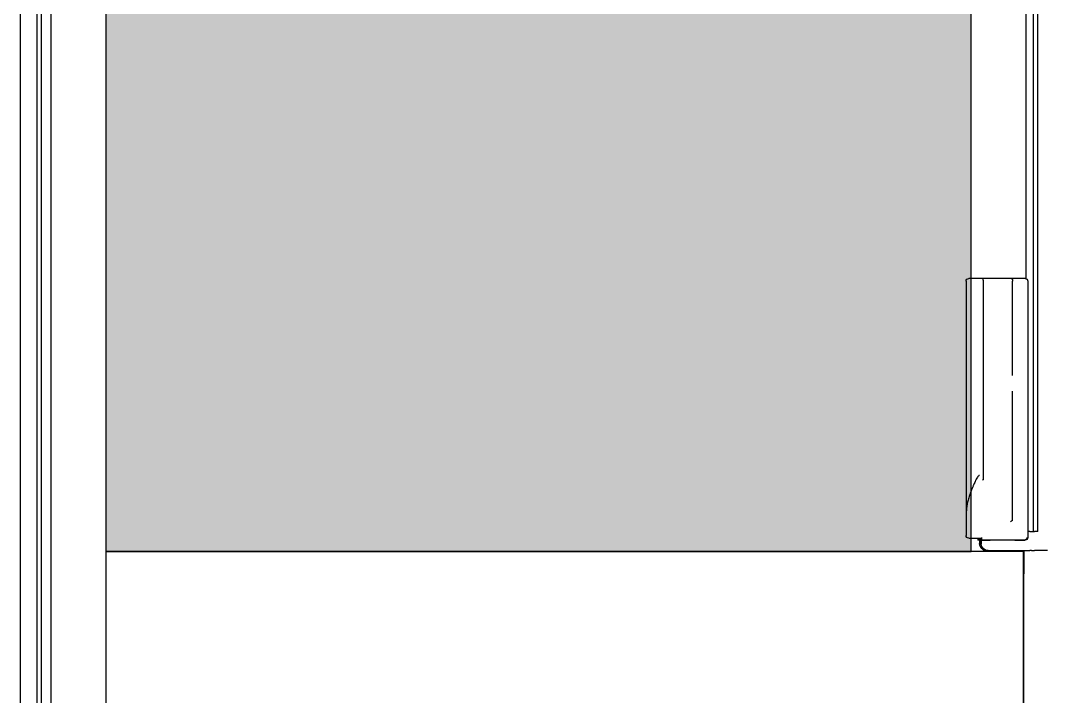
# Model space of a CAD drawing. Header units: millimetres. Extents: x 2698011 to 2856548, y 1019778 to 1210064.
# Drawn here: x 2796045 to 2796632, y 1123869 to 1124257 of the extents above; entities that cross this region are included whole.
import ezdxf

# ---------------------------------------------------------------- set-up
doc = ezdxf.new("R2010")
doc.units = ezdxf.units.MM
doc.layers.add('Bloques borde', color=9, linetype='Continuous')
doc.layers.add('Y_ CAJAS', color=9, linetype='Continuous')

# ---------------------------------------------------------------- blocks, each defined once
blk = doc.blocks.new('CO ALURA_ 1500-1600 SE ESQ')
h = blk.add_hatch(color=256)
h.dxf.hatch_style = 1
h.paths.add_polyline_path([(0, 0.63796), (0.49606, 0.63796), (0.49606, 0), (0, 0)])
blk.add_lwpolyline([(0, 0.63796), (0.49606, 0.63796), (0.49606, 0), (0, 0)], close=True)
at = {"layer": 'Bloques borde', "linetype": 'Continuous'}
for p, q in [((-0.0489, 1.44548), (-0.0489, -0.00252)), ((-0.0489, 1.44548), (-0.0489, -0.00252)), ((-0.0489, 1.44548), (-0.0489, -0.00252)), ((-0.03936, 1.44048), (-0.03936, 0.00248)), ((-0.03936, 1.44048), (-0.03936, 0.00248)), ((-0.03936, 1.44048), (-0.03936, 0.00248)), ((-0.0371, 0.00248), (-0.0371, 1.44048)), ((-0.0371, 0.00248), (-0.0371, 1.44048)), ((-0.0371, 0.00248), (-0.0371, 1.44048)), ((-0.0315, 0.00246), (-0.0315, 1.4405)), ((-0.0315, 0.00246), (-0.0315, 1.4405)), ((-0.0315, 0.00246), (-0.0315, 1.4405)), ((0, 0), (0, 1.44296)), ((0, 0), (0, 1.44296)), ((0, 0), (0, 1.44296)), ((0.5259, 0.63796), (0.5259, 1.13096)), ((0.5259, 0.63796), (0.5259, 1.13096)), ((0.5259, 0.63796), (0.5259, 1.13096)), ((0.5264, 0.87196), (0.5264, 0.65076)), ((0.5264, 0.87196), (0.5264, 0.65076)), ((0.5264, 0.87196), (0.5264, 0.65076)), ((0.5259, 0.65076), (0.5264, 0.65076)), ((0.5259, 0.65076), (0.5264, 0.65076)), ((0.5259, 0.65076), (0.5264, 0.65076)), ((0.5264, 0.63748), (0.5264, 0.65076)), ((0.5264, 0.63748), (0.5264, 0.65076)), ((0.5264, 0.63748), (0.5264, 0.65076)), ((0.5014, 0.63446), (0.5014, 0.63146)), ((0.5014, 0.63446), (0.5014, 0.63146)), ((0.5014, 0.63446), (0.5014, 0.63146)), ((0.50586, 0.63748), (0.52982, 0.63748)), ((0.50586, 0.63748), (0.52982, 0.63748)), ((0.50586, 0.63748), (0.52982, 0.63748)), ((0.5239, 0.63796), (0.5059, 0.63796)), ((0.5239, 0.63796), (0.5059, 0.63796)), ((0.5239, 0.63796), (0.5059, 0.63796)), ((0.5239, 0.63796), (0.5239, 0.63748)), ((0.5259, 0.63796), (0.5239, 0.63796)), ((0.5239, 0.63796), (0.5239, 0.63748)), ((0.5259, 0.63796), (0.5239, 0.63796)), ((0.5239, 0.63796), (0.5239, 0.63748)), ((0.5259, 0.63796), (0.5239, 0.63796)), ((0.5244, 0.63748), (0.5244, 0.63796)), ((0.5244, 0.63748), (0.5244, 0.63796)), ((0.5244, 0.63748), (0.5244, 0.63796)), ((0.53071, 0.63748), (0.52982, 0.63748)), ((0.53071, 0.63748), (0.52982, 0.63748)), ((0.53071, 0.63748), (0.52982, 0.63748)), ((0.53071, 0.63748), (0.53245, 0.63748)), ((0.53071, 0.63748), (0.53245, 0.63748)), ((0.53071, 0.63748), (0.53245, 0.63748)), ((0.5399, 0.63748), (0.53245, 0.63748)), ((0.5399, 0.63748), (0.53245, 0.63748)), ((0.5399, 0.63748), (0.53245, 0.63748)), ((0.49321, 0.48298), (0.49321, 0.62883)), ((0.49321, 0.48298), (0.49321, 0.62883)), ((0.49321, 0.48298), (0.49321, 0.62883)), ((0.49469, 0.63032), (0.50221, 0.63032)), ((0.49469, 0.63032), (0.50221, 0.63032)), ((0.49469, 0.63032), (0.50221, 0.63032)), ((0.4999, 0.63032), (0.4999, 0.6315)), ((0.4999, 0.63032), (0.4999, 0.6315)), ((0.4999, 0.63032), (0.4999, 0.6315)), ((0.5009, 0.63146), (0.4999, 0.63146)), ((0.5009, 0.63146), (0.4999, 0.63146)), ((0.5009, 0.63146), (0.4999, 0.63146)), ((0.4999, 0.6305), (0.5009, 0.6305)), ((0.4999, 0.6305), (0.5009, 0.6305)), ((0.4999, 0.6305), (0.5009, 0.6305)), ((0.5009, 0.63296), (0.50093, 0.63346)), ((0.5009, 0.63296), (0.50093, 0.63346)), ((0.5009, 0.63296), (0.50093, 0.63346)), ((0.5009, 0.63146), (0.5009, 0.63296)), ((0.5009, 0.63146), (0.5009, 0.63296)), ((0.5009, 0.63146), (0.5009, 0.63296)), ((0.5009, 0.63146), (0.5014, 0.63146)), ((0.5009, 0.63146), (0.5009, 0.6305)), ((0.5009, 0.63146), (0.5014, 0.63146)), ((0.5009, 0.63146), (0.5009, 0.6305)), ((0.5009, 0.63146), (0.5014, 0.63146)), ((0.5009, 0.63146), (0.5009, 0.6305)), ((0.5009, 0.6305), (0.5009, 0.63032)), ((0.50186, 0.6305), (0.5009, 0.6305)), ((0.5009, 0.6305), (0.5009, 0.63032)), ((0.50186, 0.6305), (0.5009, 0.6305)), ((0.5009, 0.6305), (0.5009, 0.63032)), ((0.50186, 0.6305), (0.5009, 0.6305)), ((0.50186, 0.63146), (0.5014, 0.63146)), ((0.5014, 0.6305), (0.5014, 0.63146)), ((0.50186, 0.63146), (0.5014, 0.63146)), ((0.5014, 0.6305), (0.5014, 0.63146)), ((0.50186, 0.63146), (0.5014, 0.63146)), ((0.5014, 0.6305), (0.5014, 0.63146)), ((0.50186, 0.63148), (0.50186, 0.63348)), ((0.50186, 0.63148), (0.50186, 0.63348)), ((0.50186, 0.63148), (0.50186, 0.63348)), ((0.50186, 0.63148), (0.50286, 0.63148)), ((0.50186, 0.63148), (0.50186, 0.63032)), ((0.50186, 0.63148), (0.50286, 0.63148)), ((0.50186, 0.63148), (0.50186, 0.63032)), ((0.50186, 0.63148), (0.50286, 0.63148)), ((0.50186, 0.63148), (0.50186, 0.63032)), ((0.50221, 0.63118), (0.50221, 0.63148)), ((0.50932, 0.63148), (0.50221, 0.63148)), ((0.50221, 0.63118), (0.50221, 0.63148)), ((0.50932, 0.63148), (0.50221, 0.63148)), ((0.50221, 0.63118), (0.50221, 0.63148)), ((0.50932, 0.63148), (0.50221, 0.63148)), ((0.50221, 0.63118), (0.50221, 0.62998)), ((0.50221, 0.63118), (0.50221, 0.62998)), ((0.50221, 0.63118), (0.50221, 0.62998)), ((0.50286, 0.63148), (0.50661, 0.63148)), ((0.50286, 0.63148), (0.50661, 0.63148)), ((0.50286, 0.63148), (0.50661, 0.63148)), ((0.50661, 0.63148), (0.50705, 0.63148)), ((0.50661, 0.63148), (0.50705, 0.63148)), ((0.50661, 0.63148), (0.50705, 0.63148)), ((0.51951, 0.63148), (0.50932, 0.63148)), ((0.51951, 0.63148), (0.50932, 0.63148)), ((0.51951, 0.63148), (0.50932, 0.63148)), ((0.52722, 0.63148), (0.51951, 0.63148)), ((0.52722, 0.63148), (0.51951, 0.63148)), ((0.52722, 0.63148), (0.51951, 0.63148)), ((0.52117, 0.63148), (0.52161, 0.63148)), ((0.52117, 0.63148), (0.52161, 0.63148)), ((0.52117, 0.63148), (0.52161, 0.63148)), ((0.52161, 0.63148), (0.52539, 0.63148)), ((0.52161, 0.63148), (0.52539, 0.63148)), ((0.52161, 0.63148), (0.52539, 0.63148)), ((0.52539, 0.63148), (0.52696, 0.63148)), ((0.52539, 0.63148), (0.52696, 0.63148)), ((0.52539, 0.63148), (0.52696, 0.63148)), ((0.5286, 0.48299), (0.5286, 0.63008)), ((0.5286, 0.48299), (0.5286, 0.63008)), ((0.5286, 0.48299), (0.5286, 0.63008)), ((0.52982, 0.62648), (0.52872, 0.62648)), ((0.52982, 0.62648), (0.52872, 0.62648)), ((0.52982, 0.62648), (0.52872, 0.62648)), ((0.52982, 0.62648), (0.53251, 0.62648)), ((0.52982, 0.62648), (0.53251, 0.62648)), ((0.52982, 0.62648), (0.53251, 0.62648)), ((0.53186, 0.62648), (0.53186, 0.00248)), ((0.53186, 0.62648), (0.53186, 0.00248)), ((0.53186, 0.62648), (0.53186, 0.00248)), ((0.53432, 0.62648), (0.53251, 0.62648)), ((0.53432, 0.62648), (0.53251, 0.62648)), ((0.53432, 0.62648), (0.53251, 0.62648)), ((0.53412, 0.00248), (0.53412, 0.62648)), ((0.53412, 0.00248), (0.53412, 0.62648)), ((0.53412, 0.00248), (0.53412, 0.62648)), ((0.51981, 0.6201), (0.51981, 0.62007)), ((0.51981, 0.6201), (0.51981, 0.62007)), ((0.51981, 0.6201), (0.51981, 0.62007)), ((0.51981, 0.62007), (0.51981, 0.54598)), ((0.51981, 0.62007), (0.51981, 0.54598)), ((0.51981, 0.62007), (0.51981, 0.54598)), ((0.50257, 0.59711), (0.5029, 0.59695)), ((0.50257, 0.59711), (0.5029, 0.59695)), ((0.50257, 0.59711), (0.5029, 0.59695)), ((0.50293, 0.48298), (0.50293, 0.59684)), ((0.50293, 0.48298), (0.50293, 0.59684)), ((0.50293, 0.48298), (0.50293, 0.59684)), ((0.51981, 0.537), (0.51981, 0.48299)), ((0.51981, 0.537), (0.51981, 0.48299)), ((0.51981, 0.537), (0.51981, 0.48299)), ((0.4949, 0.48149), (0.49469, 0.48149)), ((0.4949, 0.48149), (0.49469, 0.48149)), ((0.4949, 0.48149), (0.49469, 0.48149)), ((0.50257, 0.48149), (0.4949, 0.48149)), ((0.50257, 0.48149), (0.4949, 0.48149)), ((0.50257, 0.48149), (0.4949, 0.48149)), ((0.49606, 0.48149), (0.49606, -0.00052)), ((0.49606, 0.48149), (0.49606, -0.00052)), ((0.49606, 0.48149), (0.49606, -0.00052)), ((0.51904, 0.48149), (0.50257, 0.48149)), ((0.51904, 0.48149), (0.50257, 0.48149)), ((0.51904, 0.48149), (0.50257, 0.48149)), ((0.5271, 0.48149), (0.51904, 0.48149)), ((0.5271, 0.48149), (0.51904, 0.48149)), ((0.5271, 0.48149), (0.51904, 0.48149)), ((0.51981, 0.48298), (0.51981, 0.48299)), ((0.51981, 0.48298), (0.51981, 0.48299)), ((0.51981, 0.48298), (0.51981, 0.48299)), ((0.52756, 0.48156), (0.52756, 0.00248)), ((0.52756, 0.48156), (0.52756, 0.00248)), ((0.52756, 0.48156), (0.52756, 0.00248))]:
    blk.add_line(p, q, dxfattribs=at)
at = {"layer": 'Bloques borde'}
blk.add_line((0.5059, 0.63796), (0, 0.63796), dxfattribs=at)
blk.add_line((0.5059, 0.63796), (0, 0.63796), dxfattribs=at)
blk.add_line((0.5059, 0.63796), (0, 0.63796), dxfattribs=at)
at = {"layer": 'Bloques borde', "linetype": 'Continuous'}
for centre, radius, start, end in [((0.5059, 0.63296), 0.005, 90, 174.26083), ((0.5059, 0.63296), 0.005, 90, 174.26083), ((0.5059, 0.63296), 0.005, 90, 174.26083), ((0.50586, 0.63348), 0.004, 90, 180), ((0.50586, 0.63348), 0.004, 90, 180), ((0.50586, 0.63348), 0.004, 90, 180), ((0.49469, 0.62883), 0.00149, 90, 180), ((0.49469, 0.62883), 0.00149, 90, 180), ((0.49469, 0.62883), 0.00149, 90, 180), ((0.4979, 0.63046), 0.003, 0, 2.09226), ((0.4979, 0.63046), 0.003, 0, 2.09226), ((0.4979, 0.63046), 0.003, 0, 2.09226), ((0.52711, 0.62999), 0.00149, 359.50524, 89.95506), ((0.52711, 0.62999), 0.00149, 359.50524, 89.95506), ((0.52711, 0.62999), 0.00149, 359.50524, 89.95506), ((0.52644, 0.62931), 0.00199, 20.04756, 70.25154), ((0.52644, 0.62931), 0.00199, 20.04756, 70.25154), ((0.52644, 0.62931), 0.00199, 20.04756, 70.25154), ((0.51743, 0.61828), 0.003, 37.47118, 63.9635), ((0.51743, 0.61828), 0.003, 37.47118, 63.9635), ((0.51743, 0.61828), 0.003, 37.47118, 63.9635), ((0.5271, 0.48299), 0.0015, 270, 360), ((0.5271, 0.48299), 0.0015, 270, 360), ((0.5271, 0.48299), 0.0015, 270, 360)]:
    blk.add_arc(centre, radius, start, end, dxfattribs=at)
blk.add_ellipse((0.49469, 0.48298), major_axis=(0, -0.00149), ratio=0.999848, start_param=4.712389, end_param=6.283185, dxfattribs=at)
blk.add_ellipse((0.49469, 0.48298), major_axis=(0, -0.00149), ratio=0.999848, start_param=4.712389, end_param=6.283185, dxfattribs=at)
blk.add_ellipse((0.49469, 0.48298), major_axis=(0, -0.00149), ratio=0.999848, start_param=4.712389, end_param=6.283185, dxfattribs=at)
for points, knots in [([(0.50091, 0.59437), (0.50088, 0.59437), (0.50081, 0.59438), (0.50068, 0.59441), (0.50053, 0.59448), (0.50037, 0.5946), (0.5001, 0.59486), (0.49962, 0.59549), (0.49914, 0.59635), (0.49872, 0.59717), (0.49831, 0.59801), (0.4979, 0.59889), (0.49748, 0.59983), (0.49708, 0.60078), (0.49661, 0.6019), (0.49609, 0.60325), (0.49561, 0.60456), (0.49515, 0.60588), (0.49474, 0.60719), (0.49437, 0.60849), (0.49404, 0.60981), (0.49377, 0.61109), (0.49358, 0.61235), (0.49345, 0.61353), (0.49342, 0.61428), (0.49341, 0.61464)], [0, 0, 0, 0, 0.004365, 0.008536, 0.016555, 0.025692, 0.033392, 0.06475, 0.126477, 0.158786, 0.18398, 0.246584, 0.284, 0.317693, 0.381252, 0.44282, 0.508479, 0.567913, 0.631418, 0.696198, 0.757026, 0.822629, 0.884974, 0.944087, 1, 1, 1, 1]), ([(0.50091, 0.59437), (0.50088, 0.59437), (0.50081, 0.59438), (0.50068, 0.59441), (0.50053, 0.59448), (0.50037, 0.5946), (0.5001, 0.59486), (0.49962, 0.59549), (0.49914, 0.59635), (0.49872, 0.59717), (0.49831, 0.59801), (0.4979, 0.59889), (0.49748, 0.59983), (0.49708, 0.60078), (0.49661, 0.6019), (0.49609, 0.60325), (0.49561, 0.60456), (0.49515, 0.60588), (0.49474, 0.60719), (0.49437, 0.60849), (0.49404, 0.60981), (0.49377, 0.61109), (0.49358, 0.61235), (0.49345, 0.61353), (0.49342, 0.61428), (0.49341, 0.61464)], [0, 0, 0, 0, 0.004365, 0.008536, 0.016555, 0.025692, 0.033392, 0.06475, 0.126477, 0.158786, 0.18398, 0.246584, 0.284, 0.317693, 0.381252, 0.44282, 0.508479, 0.567913, 0.631418, 0.696198, 0.757026, 0.822629, 0.884974, 0.944087, 1, 1, 1, 1]), ([(0.50091, 0.59437), (0.50088, 0.59437), (0.50081, 0.59438), (0.50068, 0.59441), (0.50053, 0.59448), (0.50037, 0.5946), (0.5001, 0.59486), (0.49962, 0.59549), (0.49914, 0.59635), (0.49872, 0.59717), (0.49831, 0.59801), (0.4979, 0.59889), (0.49748, 0.59983), (0.49708, 0.60078), (0.49661, 0.6019), (0.49609, 0.60325), (0.49561, 0.60456), (0.49515, 0.60588), (0.49474, 0.60719), (0.49437, 0.60849), (0.49404, 0.60981), (0.49377, 0.61109), (0.49358, 0.61235), (0.49345, 0.61353), (0.49342, 0.61428), (0.49341, 0.61464)], [0, 0, 0, 0, 0.004365, 0.008536, 0.016555, 0.025692, 0.033392, 0.06475, 0.126477, 0.158786, 0.18398, 0.246584, 0.284, 0.317693, 0.381252, 0.44282, 0.508479, 0.567913, 0.631418, 0.696198, 0.757026, 0.822629, 0.884974, 0.944087, 1, 1, 1, 1]), ([(0.5029, 0.59695), (0.5029, 0.59695), (0.50292, 0.59694), (0.50293, 0.59691), (0.50293, 0.59688), (0.50293, 0.59686), (0.50293, 0.59684)], [0, 0, 0, 0, 0.173015, 0.384194, 0.65624, 1, 1, 1, 1]), ([(0.5029, 0.59695), (0.5029, 0.59695), (0.50292, 0.59694), (0.50293, 0.59691), (0.50293, 0.59688), (0.50293, 0.59686), (0.50293, 0.59684)], [0, 0, 0, 0, 0.173015, 0.384194, 0.65624, 1, 1, 1, 1]), ([(0.5029, 0.59695), (0.5029, 0.59695), (0.50292, 0.59694), (0.50293, 0.59691), (0.50293, 0.59688), (0.50293, 0.59686), (0.50293, 0.59684)], [0, 0, 0, 0, 0.173015, 0.384194, 0.65624, 1, 1, 1, 1]), ([(0.50257, 0.48149), (0.50267, 0.48149), (0.50276, 0.48165), (0.50284, 0.482), (0.50286, 0.48207), (0.50288, 0.48223), (0.5029, 0.48232), (0.50292, 0.48259), (0.50293, 0.48279), (0.50293, 0.48298)], [0, 0, 0, 0, 0.5, 0.5, 0.625, 0.625, 0.75, 0.75, 1, 1, 1, 1]), ([(0.50257, 0.48149), (0.50267, 0.48149), (0.50276, 0.48165), (0.50284, 0.482), (0.50286, 0.48207), (0.50288, 0.48223), (0.5029, 0.48232), (0.50292, 0.48259), (0.50293, 0.48279), (0.50293, 0.48298)], [0, 0, 0, 0, 0.5, 0.5, 0.625, 0.625, 0.75, 0.75, 1, 1, 1, 1]), ([(0.50257, 0.48149), (0.50267, 0.48149), (0.50276, 0.48165), (0.50284, 0.482), (0.50286, 0.48207), (0.50288, 0.48223), (0.5029, 0.48232), (0.50292, 0.48259), (0.50293, 0.48279), (0.50293, 0.48298)], [0, 0, 0, 0, 0.5, 0.5, 0.625, 0.625, 0.75, 0.75, 1, 1, 1, 1]), ([(0.51904, 0.48149), (0.51917, 0.48149), (0.5193, 0.48153), (0.51952, 0.48168), (0.51962, 0.4818), (0.51977, 0.48207), (0.51982, 0.48224), (0.51986, 0.48251), (0.51986, 0.4826), (0.51985, 0.48279), (0.51983, 0.48288), (0.51981, 0.48298)], [0, 0, 0, 0, 0.25, 0.25, 0.5, 0.5, 0.75, 0.75, 0.875, 0.875, 1, 1, 1, 1]), ([(0.51904, 0.48149), (0.51917, 0.48149), (0.5193, 0.48153), (0.51952, 0.48168), (0.51962, 0.4818), (0.51977, 0.48207), (0.51982, 0.48224), (0.51986, 0.48251), (0.51986, 0.4826), (0.51985, 0.48279), (0.51983, 0.48288), (0.51981, 0.48298)], [0, 0, 0, 0, 0.25, 0.25, 0.5, 0.5, 0.75, 0.75, 0.875, 0.875, 1, 1, 1, 1]), ([(0.51904, 0.48149), (0.51917, 0.48149), (0.5193, 0.48153), (0.51952, 0.48168), (0.51962, 0.4818), (0.51977, 0.48207), (0.51982, 0.48224), (0.51986, 0.48251), (0.51986, 0.4826), (0.51985, 0.48279), (0.51983, 0.48288), (0.51981, 0.48298)], [0, 0, 0, 0, 0.25, 0.25, 0.5, 0.5, 0.75, 0.75, 0.875, 0.875, 1, 1, 1, 1])]:
    blk.add_open_spline(points, degree=3, knots=knots, dxfattribs=at)

msp = doc.modelspace()

# ---------------------------------------------------------------- block references
at = {"layer": 'Y_ CAJAS', "xscale": -1000, "yscale": 1000, "zscale": 1000, "rotation": 179.9977225467084}
msp.add_blockref('CO ALURA_ 1500-1600 SE ESQ', (2796094.226, 1124590.494, -0.388), dxfattribs=at)

doc.saveas('drawing.dxf')
